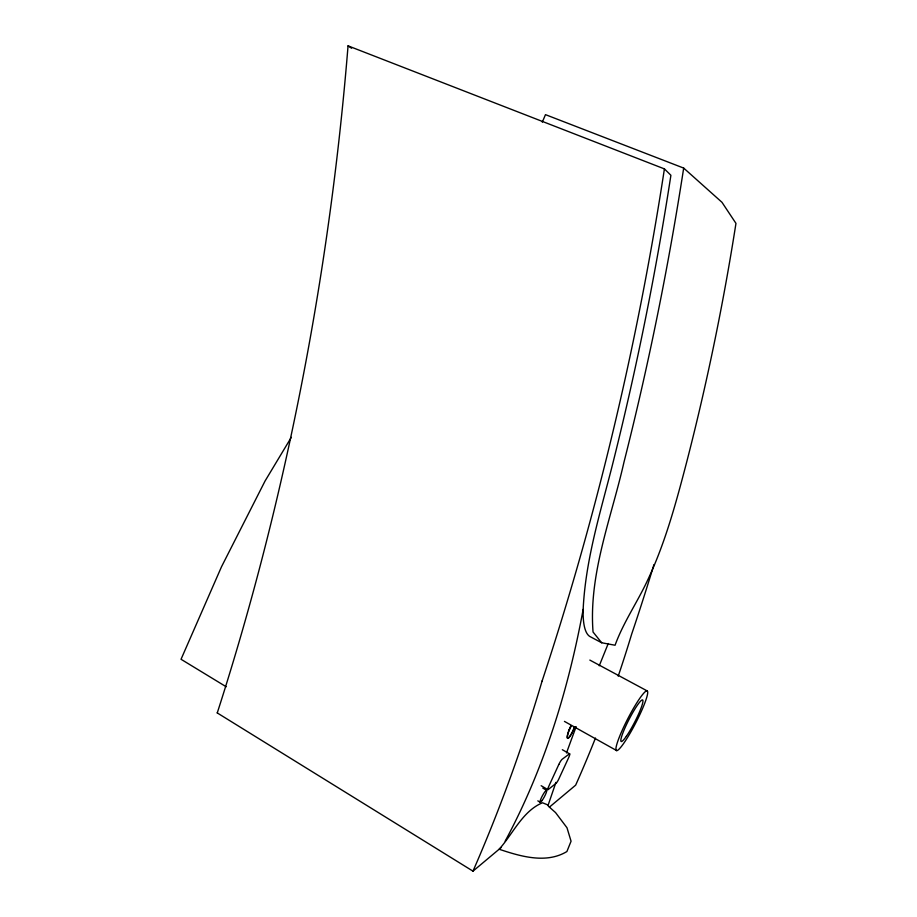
<?xml version="1.0" encoding="UTF-8"?>
<svg xmlns="http://www.w3.org/2000/svg" width="917" height="917" viewBox="0 0 917 917"><rect width="100%" height="100%" fill="white"/><g stroke="black" fill="none" stroke-linecap="round" stroke-linejoin="round"><path stroke-width="1.38" d="M505.164 841.141C544.056 768.927 568.299 689.859 583.155 609.427C585.413 561.261 599.638 514.792 611.559 468.381A1899.405 1124.861 -83 0 0 670.9 175.273L664.435 168.9L348.047 45.85A1724.774 967.24 -84.3 0 1 217.26 712.922M547.999 805.539L555.943 782.361M599.248 665.788L608.246 643.516M542.291 122.19L545.477 114.648L683.692 168.086L721.977 202.302L735.961 223.37A1641.361 1055.501 -82.6 0 1 686.638 462.26C676.265 501.954 665.582 541.878 648.101 579.166C637.831 601.575 623.537 621.955 615.066 645.236L601.667 642.76L589.872 636.501A137.378 29.86 -70.8 0 1 583.143 609.438M291.297 437.34L265.059 481.012L221.513 566.752L181.039 659.277L226.201 686.764M217.191 712.887L472.977 871.15L501.324 847.4M549.409 807.132L555.553 812.588L566.993 827.764L571.062 841.221L566.901 851.538C546.234 864.043 520.455 856.386 499.146 849.234C512.947 833.874 522.61 810.995 542.509 802.765L547.277 804.713L549.409 807.132L575.658 785.147A1039.419 774.005 -85.3 0 0 595.477 738.047M589.837 660.08L647.207 690.925A33.574 4.493 -62.7 0 1 627.537 737.497A33.574 4.493 -62.7 0 1 620.694 733.783A33.574 4.493 -62.7 0 1 647.219 690.879M564.436 721.392L616.66 750.587M562.327 749.716L569.698 753.9M541.156 785.709L547.862 789.617M542.818 788.104L546.498 790.248M537.821 800.862L540.273 802.306M348.047 45.85L351.589 48.246M601.667 642.76L593.047 632.008C588.531 573.985 611.352 518.048 623.938 462.317A1904.598 1130.065 -82.9 0 0 683.681 168.086M618.207 676.161A1039.419 774.005 -85.3 0 0 631.641 634.197A1615.238 1044.131 -82.7 0 0 653.947 564.62M542.119 680.941A1255.064 864.055 -85.5 0 1 472.977 871.15M664.412 168.888A1927.064 1131.406 -83 0 1 542.13 680.941M566.488 752.96A199.161 7.451 -69.2 0 1 576.151 726.654M574.776 726.688A10.523 2.017 -66.4 0 1 567.623 738.403A10.523 2.017 -66.4 0 1 570.924 725.76M574.558 726.837A9.743 1.868 -66.4 0 1 567.772 738.139A9.743 1.868 -66.4 0 1 571.016 726.058M571.268 725.748A7.577 1.307 -62.2 0 1 568.517 730.792M558.82 764.48L548.779 786.316A5.147 0.837 -61.8 0 0 548.309 789.468L556.08 783.313A3.909 0.63 -61.9 0 0 558.774 779.072L568.597 757.763A5.869 0.951 -62 0 0 569.228 754.003L562.155 759.265A4.837 0.791 -62 0 0 558.82 764.48M542.085 800.495A6.832 1.112 -61.7 0 0 546.727 790.431A6.832 1.112 -61.7 0 0 541.317 797.905A6.832 1.112 -61.7 0 0 542.085 800.495M626.334 736.34A23.383 3.129 -62.7 0 0 642.966 700.955A23.383 3.129 -62.7 0 0 626.391 724.797A23.383 3.129 -62.7 0 0 626.334 736.34"/></g></svg>
